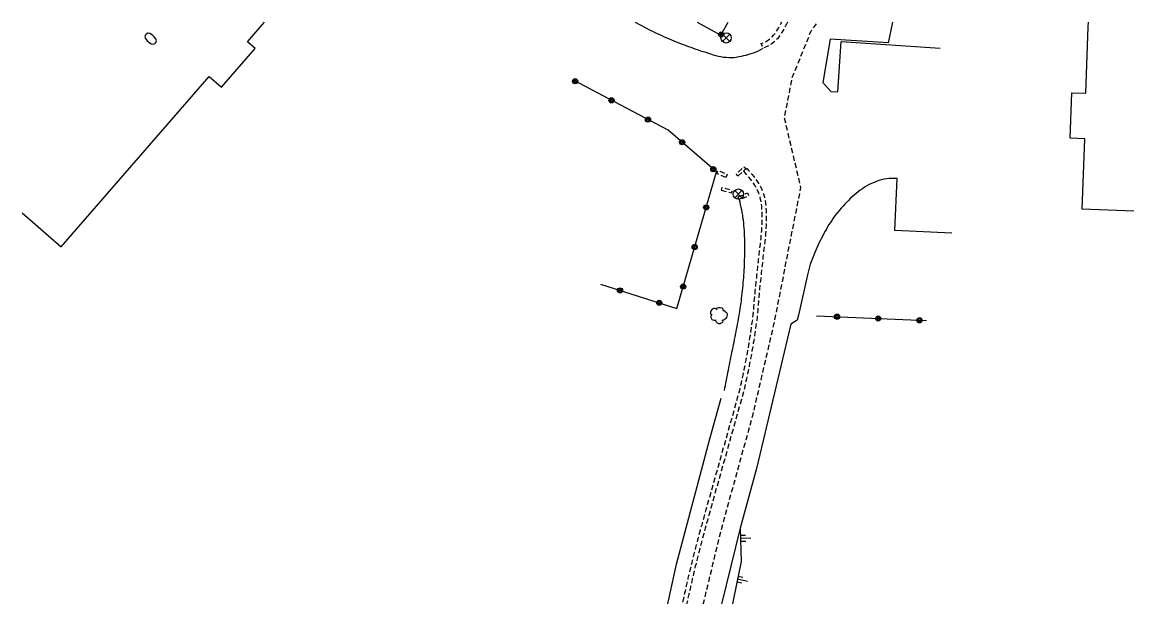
# Model space of a CAD drawing. Header units: millimetres. Extents: x 151000 to 151992, y 152687 to 153000.
# Drawn here: x 151528.8 to 151636.7, y 152944.1 to 153000 of the extents above; entities that cross this region are included whole.
import ezdxf
from ezdxf.enums import TextEntityAlignment as Align

# ---------------------------------------------------------------- set-up
doc = ezdxf.new("R2010")
doc.units = ezdxf.units.MM
doc.linetypes.add('DASHED', pattern=[0.75, 0.5, -0.25])
doc.layers.get('0').update_dxf_attribs({"linetype": 'CONTINUOUS'})
for name, color, linetype in [('W0001', 6, 'DASHED'), ('W0008', 7, 'CONTINUOUS'), ('W0100', 7, 'CONTINUOUS'), ('W0112', 1, 'DASHED'), ('W0211', 2, 'CONTINUOUS'), ('W0300', 7, 'CONTINUOUS'), ('W0322', 7, 'CONTINUOUS'), ('W0469', 7, 'CONTINUOUS'), ('W0991', 7, 'CONTINUOUS')]:
    doc.layers.add(name, color=color, linetype=linetype)
doc.styles.get("Standard").update_dxf_attribs({"font": 'romans.shx', "width": 0.85})

# ---------------------------------------------------------------- blocks, each defined once
blk = doc.blocks.new('T300')
for p, q in [((-0.8, 0.51), (-0.86, 0.34)), ((-0.86, 0.34), (-0.86, 0.17)), ((-0.86, 0.17), (-0.74, 0.06)), ((-0.69, 0.63), (-0.8, 0.51)), ((-0.8, -0.06), (-0.74, 0.06)), ((-0.74, 0.06), (-0.69, 0.11)), ((-0.57, 0.69), (-0.69, 0.63)), ((-0.46, 0.69), (-0.57, 0.69)), ((-0.29, 0.63), (-0.46, 0.69)), ((-0.29, 0.63), (-0.17, 0.74)), ((-0.23, 0.57), (-0.29, 0.63)), ((-0.17, 0.74), (-0.06, 0.8)), ((-0.06, 0.8), (0.06, 0.8)), ((0.06, 0.8), (0.23, 0.74)), ((0.23, 0.74), (0.34, 0.63)), ((0.34, 0.63), (0.4, 0.51)), ((0.46, 0.46), (0.34, 0.46)), ((0.4, 0.51), (0.4, 0.46)), ((0.57, 0.4), (0.46, 0.46)), ((0.57, 0.4), (0.69, 0.29)), ((0.69, 0.29), (0.74, 0.17)), ((0.74, 0.06), (0.69, -0.17)), ((0.74, 0.17), (0.74, 0.06)), ((-0.8, -0.17), (-0.8, -0.06)), ((-0.8, -0.23), (-0.8, -0.17)), ((-0.74, -0.34), (-0.8, -0.23)), ((-0.69, -0.4), (-0.74, -0.34)), ((-0.51, -0.46), (-0.69, -0.4)), ((-0.4, -0.46), (-0.51, -0.46)), ((-0.4, -0.46), (-0.34, -0.46)), ((-0.34, -0.46), (-0.34, -0.4)), ((-0.34, -0.51), (-0.34, -0.46)), ((-0.29, -0.63), (-0.34, -0.51)), ((-0.17, -0.74), (-0.29, -0.63)), ((-0.06, -0.8), (-0.17, -0.74)), ((0.06, -0.8), (-0.06, -0.8)), ((0.17, -0.74), (0.06, -0.8)), ((0.23, -0.69), (0.17, -0.74)), ((0.29, -0.46), (0.23, -0.46)), ((0.29, -0.63), (0.23, -0.69)), ((0.46, -0.4), (0.29, -0.46)), ((0.34, -0.51), (0.29, -0.63)), ((0.34, -0.51), (0.34, -0.46)), ((0.57, -0.34), (0.46, -0.4)), ((0.63, -0.29), (0.57, -0.34)), ((0.69, -0.17), (0.63, -0.29))]:
    blk.add_line(p, q)
blk = doc.blocks.new('t211o')
at = {"color": 0, "linetype": 'Continuous'}
for p, q in [((-0.29, 0.5), (-0.29, 0)), ((0, 1), (0, 0)), ((0.29, 0.5), (0.29, 0))]:
    blk.add_line(p, q, dxfattribs=at)
blk = doc.blocks.new('t322o')
at = {"color": 0, "linetype": 'Continuous'}
for radius in [0.25, 0.15]:
    blk.add_circle((0, 0), radius, dxfattribs=at)
blk = doc.blocks.new('T469')
at = {"color": 0, "linetype": 'Continuous', "flags": 128}
for points in [[(-0.35, 0.35), (0.35, -0.35)], [(-0.35, -0.35), (0.35, 0.35)]]:
    blk.add_lwpolyline(points, dxfattribs=at)
at = {"color": 0, "linetype": 'Continuous'}
blk.add_circle((0, 0), 0.5, dxfattribs=at)

msp = doc.modelspace()

# ---------------------------------------------------------------- linework, layer by layer
at = {"layer": 'W0001', "flags": 128}
msp.add_lwpolyline([(151574.36, 152861.35), (151575.21, 152868.35), (151575.67, 152870.61), (151580.03, 152886.76), (151586.03, 152908.37), (151589.77, 152922.07), (151591.47, 152928.99), (151593.78, 152938.69), (151596.63, 152950.61), (151599.73, 152961.83), (151601.79, 152970.67), (151604.4, 152983.97), (151602.81, 152990.71), (151603.56, 152994.6), (151605.4, 152999.17), (151606.06, 153000)], dxfattribs=at)
at = {"layer": 'W0008', "flags": 128}
for points in [[(151588.31, 153000), (151589.77, 152999.24), (151590, 152999.13), (151590.22, 152999.02), (151590.45, 152998.91), (151590.68, 152998.81), (151590.91, 152998.7), (151591.14, 152998.6), (151591.37, 152998.5), (151591.6, 152998.4), (151591.83, 152998.3), (151592.07, 152998.2), (151592.3, 152998.1), (151592.54, 152998.01), (151592.77, 152997.92), (151593.01, 152997.83), (151593.24, 152997.74), (151593.48, 152997.65), (151593.72, 152997.57), (151593.95, 152997.48), (151594.19, 152997.4), (151594.43, 152997.32), (151594.67, 152997.24), (151594.91, 152997.16), (151595.16, 152997.08), (151595.4, 152997), (151595.64, 152996.92), (151595.88, 152996.85), (151596.13, 152996.78), (151596.38, 152996.72), (151596.62, 152996.67), (151596.88, 152996.62), (151597.13, 152996.6), (151597.39, 152996.58), (151597.64, 152996.58), (151597.89, 152996.59), (151598.13, 152996.62), (151598.38, 152996.66), (151598.62, 152996.7), (151598.86, 152996.76), (151599.1, 152996.82), (151599.34, 152996.89), (151599.57, 152996.96), (151599.81, 152997.03), (151600.05, 152997.12), (151600.29, 152997.23), (151600.52, 152997.34), (151600.74, 152997.48)], [(151613.3, 153000), (151612.88, 152998), (151607.25, 152998.35), (151606.54, 152994.15), (151607.3, 152993.27), (151607.99, 152993.25), (151608.31, 152998.12), (151617.94, 152997.5)], [(151619.06, 152979.54), (151613.52, 152979.78), (151613.74, 152984.83), (151613.48, 152984.85), (151613.23, 152984.85), (151612.97, 152984.84), (151612.72, 152984.81), (151612.47, 152984.77), (151612.23, 152984.72), (151611.98, 152984.65), (151611.74, 152984.56), (151611.5, 152984.46), (151611.27, 152984.35), (151611.04, 152984.24), (151610.81, 152984.11), (151610.59, 152983.98), (151610.38, 152983.84), (151610.17, 152983.69), (151609.97, 152983.54), (151609.77, 152983.38), (151609.57, 152983.22), (151609.38, 152983.05), (151609.2, 152982.88), (151609.02, 152982.71), (151608.84, 152982.52), (151608.66, 152982.34), (151608.49, 152982.15), (151608.31, 152981.96), (151608.15, 152981.77), (151607.99, 152981.57), (151607.83, 152981.38), (151607.68, 152981.18), (151607.54, 152980.98), (151607.39, 152980.77), (151607.26, 152980.57), (151607.13, 152980.36), (151607, 152980.14), (151606.88, 152979.93), (151606.76, 152979.72), (151606.64, 152979.5), (151606.52, 152979.28), (151606.41, 152979.06), (151606.3, 152978.84), (151606.19, 152978.61), (151606.09, 152978.39), (151605.99, 152978.16), (151605.88, 152977.94), (151605.78, 152977.71), (151605.68, 152977.48), (151605.58, 152977.24), (151605.48, 152977), (151605.39, 152976.75), (151605.31, 152976.51), (151605.23, 152976.26), (151605.16, 152976), (151605.1, 152975.75), (151605.04, 152975.49), (151604.16, 152971.56), (151604.03, 152971.09), (151603.42, 152970.71), (151600.08, 152956.7), (151598.51, 152950.91), (151593.03, 152928.64)], [(151596.97, 152964.27), (151597.02, 152964.52), (151597.07, 152964.76), (151597.12, 152965.01), (151597.17, 152965.26), (151597.22, 152965.5), (151597.26, 152965.75), (151597.31, 152966), (151597.36, 152966.25), (151597.41, 152966.49), (151597.46, 152966.74), (151597.51, 152966.99), (151597.56, 152967.23), (151597.61, 152967.48), (151597.66, 152967.73), (151597.71, 152967.98), (151597.76, 152968.22), (151597.81, 152968.47), (151597.86, 152968.72), (151597.91, 152968.96), (151597.96, 152969.21), (151598.01, 152969.46), (151598.06, 152969.71), (151598.11, 152969.95), (151598.16, 152970.2), (151598.21, 152970.45), (151598.26, 152970.7), (151598.3, 152970.95), (151598.35, 152971.2), (151598.39, 152971.45), (151598.43, 152971.7), (151598.47, 152971.95), (151598.51, 152972.2), (151598.55, 152972.45), (151598.59, 152972.7), (151598.62, 152972.95), (151598.65, 152973.2), (151598.68, 152973.45), (151598.71, 152973.7), (151598.74, 152973.95), (151598.77, 152974.2), (151598.79, 152974.45), (151598.81, 152974.7), (151598.83, 152974.96), (151598.85, 152975.21), (151598.87, 152975.46), (151598.89, 152975.71), (151598.9, 152975.96), (151598.91, 152976.21), (151598.93, 152976.47), (151598.93, 152976.72), (151598.94, 152976.97), (151598.95, 152977.23), (151598.95, 152977.48), (151598.96, 152977.73), (151598.96, 152977.98), (151598.96, 152978.24), (151598.95, 152978.49), (151598.95, 152978.74), (151598.95, 152979), (151598.94, 152979.25), (151598.93, 152979.51), (151598.91, 152979.76), (151598.9, 152980.02), (151598.87, 152980.27), (151598.85, 152980.52), (151598.82, 152980.78), (151598.78, 152981.03), (151598.75, 152981.28), (151598.7, 152981.53), (151598.66, 152981.78), (151598.6, 152982.03), (151598.55, 152982.28), (151598.49, 152982.53), (151598.43, 152982.78)], [(151571.69, 152870.45), (151575.44, 152883.91), (151581.41, 152905.64), (151587.59, 152926.34), (151589.78, 152935.14), (151591.32, 152942.82), (151592.32, 152947.42), (151595.55, 152959.57), (151596.65, 152963.51)]]:
    msp.add_lwpolyline(points, dxfattribs=at)
at = {"layer": 'W0100', "flags": 128}
for points in [[(151528.8, 152981.5), (151532.57, 152978.21), (151546.96, 152994.74), (151548.16, 152993.71), (151551.41, 152997.44), (151550.66, 152998.09), (151552.33, 153000)], [(151636.72, 152981.67), (151631.72, 152981.85), (151631.98, 152988.7), (151630.54, 152988.75), (151630.7, 152993.16), (151632.06, 152993.11), (151632.3, 152999.55), (151632.31, 153000)]]:
    msp.add_lwpolyline(points, dxfattribs=at)
at = {"layer": 'W0112', "flags": 128}
msp.add_lwpolyline([(151603.1, 153000), (151603, 152999.81), (151602.87, 152999.59), (151602.76, 152999.38), (151602.64, 152999.18), (151602.53, 152998.97), (151602.4, 152998.78), (151602.27, 152998.59), (151602.12, 152998.4), (151601.96, 152998.23), (151601.78, 152998.07), (151601.59, 152997.92), (151601.39, 152997.79), (151601.18, 152997.67), (151600.96, 152997.57), (151600.73, 152997.48), (151600.55, 152997.94), (151600.76, 152998.02), (151600.95, 152998.11), (151601.13, 152998.21), (151601.3, 152998.32), (151601.46, 152998.45), (151601.62, 152998.59), (151601.75, 152998.73), (151601.87, 152998.88), (151601.99, 152999.05), (151602.1, 152999.23), (151602.22, 152999.42), (151602.33, 152999.62), (151602.44, 152999.83, -0.000139), (151602.44, 152999.83), (151602.54, 153000)], format="xyb", dxfattribs=at)
msp.add_lwpolyline([(151573.77, 152871.25), (151577.23, 152883.69), (151582.99, 152904.77), (151585.98, 152915.23), (151586.05, 152915.48), (151586.12, 152915.72), (151586.19, 152915.96), (151586.26, 152916.2), (151586.33, 152916.45), (151586.4, 152916.69), (151586.47, 152916.93), (151586.54, 152917.18), (151586.61, 152917.42), (151586.68, 152917.66), (151586.75, 152917.9), (151586.82, 152918.15), (151586.88, 152918.39), (151586.95, 152918.63), (151587.02, 152918.88), (151587.09, 152919.12), (151587.15, 152919.36), (151587.22, 152919.61), (151587.29, 152919.85), (151587.35, 152920.09), (151587.42, 152920.34), (151587.49, 152920.58), (151587.55, 152920.82), (151587.62, 152921.07), (151587.69, 152921.31), (151587.75, 152921.55), (151587.82, 152921.8), (151587.88, 152922.04), (151587.95, 152922.29), (151588.01, 152922.53), (151588.08, 152922.77), (151588.14, 152923.02), (151588.21, 152923.26), (151588.27, 152923.51), (151588.34, 152923.75), (151588.4, 152923.99), (151588.46, 152924.24), (151588.53, 152924.48), (151588.59, 152924.73), (151588.65, 152924.97), (151588.72, 152925.22), (151588.78, 152925.46), (151588.84, 152925.7), (151588.9, 152925.95), (151588.97, 152926.19), (151589.03, 152926.44), (151589.09, 152926.68), (151589.15, 152926.93), (151589.21, 152927.17), (151589.27, 152927.42), (151589.33, 152927.66), (151589.39, 152927.9), (151589.45, 152928.15), (151589.51, 152928.39), (151589.57, 152928.64), (151589.63, 152928.88), (151589.69, 152929.13), (151589.75, 152929.37), (151589.81, 152929.62), (151589.87, 152929.86), (151589.93, 152930.11), (151589.98, 152930.35), (151590.04, 152930.6), (151590.1, 152930.85), (151590.16, 152931.09), (151590.21, 152931.34), (151590.27, 152931.58), (151590.33, 152931.83), (151590.39, 152932.07), (151590.44, 152932.32), (151590.5, 152932.56), (151590.56, 152932.81), (151590.61, 152933.06), (151590.67, 152933.3), (151590.73, 152933.55), (151590.78, 152933.79), (151590.84, 152934.04), (151590.9, 152934.28), (151590.95, 152934.53), (151591, 152934.77), (151591.06, 152935.01), (151591.11, 152935.25), (151591.16, 152935.5), (151591.21, 152935.74), (151591.27, 152935.98), (151591.32, 152936.23), (151591.37, 152936.47), (151591.42, 152936.71, -0.000047), (151591.42, 152936.71), (151591.47, 152936.96, -0.000132), (151591.47, 152936.96), (151591.53, 152937.2, -0.000217), (151591.53, 152937.2), (151591.58, 152937.44), (151591.63, 152937.69), (151591.68, 152937.93, -0.000219), (151591.68, 152937.93), (151591.74, 152938.18), (151591.79, 152938.42), (151591.84, 152938.67, -0.000013), (151591.84, 152938.67), (151591.9, 152938.91, -0.00002), (151591.9, 152938.91), (151591.95, 152939.16, -0.000027), (151591.95, 152939.16), (151592, 152939.41, -0.000035), (151592, 152939.41), (151592.06, 152939.65, -0.000042), (151592.06, 152939.65), (151592.11, 152939.9, -0.000049), (151592.11, 152939.9), (151592.16, 152940.14, -0.000057), (151592.16, 152940.14), (151592.22, 152940.39, -0.000064), (151592.22, 152940.39), (151592.27, 152940.63, -0.000071), (151592.27, 152940.63), (151592.32, 152940.88, -0.000079), (151592.32, 152940.88), (151592.38, 152941.13, -0.000086), (151592.38, 152941.13), (151592.43, 152941.37, -0.000094), (151592.43, 152941.37), (151592.49, 152941.62, -0.000101), (151592.49, 152941.62), (151592.54, 152941.86, -0.000108), (151592.54, 152941.86), (151592.6, 152942.11, -0.000116), (151592.6, 152942.11), (151592.65, 152942.35, -0.000123), (151592.65, 152942.36), (151592.7, 152942.6), (151592.76, 152942.85), (151592.81, 152943.09), (151592.87, 152943.34), (151592.92, 152943.59), (151592.98, 152943.84, -0.000015), (151592.98, 152943.84), (151593.03, 152944.08, -0.000088), (151593.03, 152944.08), (151593.08, 152944.33, -0.000162), (151593.08, 152944.33), (151593.14, 152944.58, -0.000235), (151593.14, 152944.58), (151593.19, 152944.82), (151593.25, 152945.07), (151593.3, 152945.32), (151593.36, 152945.57), (151593.42, 152945.82), (151593.47, 152946.06), (151593.53, 152946.31), (151593.59, 152946.56), (151593.65, 152946.81), (151593.71, 152947.05), (151593.77, 152947.3), (151593.83, 152947.55), (151593.89, 152947.79), (151593.95, 152948.04), (151594.02, 152948.29), (151594.08, 152948.54), (151594.14, 152948.78), (151594.21, 152949.03), (151594.27, 152949.28), (151594.34, 152949.52), (151594.4, 152949.77), (151594.47, 152950.01), (151594.53, 152950.26), (151594.6, 152950.51), (151594.66, 152950.75), (151594.73, 152951), (151594.8, 152951.24), (151594.87, 152951.49), (151594.93, 152951.74), (151595, 152951.98), (151595.07, 152952.23), (151595.14, 152952.47), (151595.21, 152952.72), (151595.28, 152952.96), (151598.47, 152964.29), (151598.52, 152964.53), (151598.58, 152964.77), (151598.63, 152965.01), (151598.68, 152965.25), (151598.74, 152965.5), (151598.79, 152965.74), (151598.84, 152965.98), (151598.89, 152966.22), (151598.94, 152966.47), (151598.99, 152966.71), (151599.03, 152966.95), (151599.08, 152967.2), (151599.13, 152967.44), (151599.17, 152967.68), (151599.22, 152967.93), (151599.26, 152968.17), (151599.3, 152968.41), (151599.34, 152968.66), (151599.38, 152968.9), (151599.42, 152969.15), (151599.46, 152969.39), (151599.5, 152969.64), (151599.54, 152969.88), (151599.58, 152970.13), (151599.61, 152970.37), (151599.65, 152970.62), (151599.68, 152970.86), (151599.72, 152971.12), (151599.75, 152971.37), (151599.77, 152971.62), (151599.79, 152971.88), (151599.82, 152972.13), (151599.84, 152972.39), (151599.86, 152972.65, -0.000047), (151599.86, 152972.65), (151599.88, 152972.91), (151599.9, 152973.17), (151599.92, 152973.43), (151599.95, 152973.69), (151599.97, 152973.94), (151600, 152974.2), (151600.03, 152974.45), (151600.05, 152974.7), (151600.08, 152974.96, -0.000175), (151600.08, 152974.96), (151600.11, 152975.21, -0.000098), (151600.11, 152975.21), (151600.13, 152975.46, -0.000021), (151600.13, 152975.46), (151600.16, 152975.72), (151600.19, 152975.97), (151600.21, 152976.22), (151600.24, 152976.47), (151600.27, 152976.73), (151600.29, 152976.98), (151600.32, 152977.23), (151600.35, 152977.49), (151600.38, 152977.75), (151600.41, 152978), (151600.44, 152978.26, -0.000033), (151600.44, 152978.26), (151600.47, 152978.51), (151600.5, 152978.77), (151600.53, 152979.02), (151600.55, 152979.27), (151600.58, 152979.52), (151600.6, 152979.77), (151600.62, 152980.02), (151600.63, 152980.27), (151600.64, 152980.52), (151600.64, 152980.76), (151600.64, 152981), (151600.64, 152981.23), (151600.64, 152981.47), (151600.63, 152981.7), (151600.62, 152981.93), (151600.6, 152982.15), (151600.57, 152982.38), (151600.53, 152982.6), (151600.49, 152982.81), (151600.44, 152983.02), (151600.38, 152983.22), (151600.31, 152983.43), (151600.23, 152983.62), (151600.15, 152983.82), (151600.04, 152984.01), (151599.93, 152984.2), (151599.8, 152984.39), (151599.66, 152984.58), (151599.51, 152984.78), (151599.35, 152984.98), (151599.19, 152985.17), (151599.03, 152985.35), (151598.85, 152985.54), (151599.14, 152985.81), (151599.32, 152985.62), (151599.49, 152985.43), (151599.66, 152985.23), (151599.82, 152985.03), (151599.98, 152984.82), (151600.12, 152984.62), (151600.26, 152984.42), (151600.39, 152984.21), (151600.5, 152983.99), (151600.6, 152983.78), (151600.68, 152983.56), (151600.76, 152983.34), (151600.82, 152983.12), (151600.88, 152982.9), (151600.92, 152982.67), (151600.96, 152982.43), (151600.99, 152982.2), (151601.01, 152981.96), (151601.03, 152981.72), (151601.04, 152981.48), (151601.04, 152981.24), (151601.04, 152981), (151601.04, 152980.75), (151601.03, 152980.51), (151601.02, 152980.26), (151601.01, 152980), (151600.99, 152979.74), (151600.97, 152979.49), (151600.95, 152979.23), (151600.92, 152978.98), (151600.89, 152978.72), (151600.86, 152978.47), (151600.83, 152978.21), (151600.8, 152977.96), (151600.77, 152977.7), (151600.74, 152977.45), (151600.71, 152977.19), (151600.69, 152976.94), (151600.66, 152976.69), (151600.64, 152976.43), (151600.61, 152976.18), (151600.58, 152975.93), (151600.55, 152975.67), (151600.53, 152975.42), (151600.5, 152975.17), (151600.47, 152974.92), (151600.45, 152974.66), (151600.42, 152974.41), (151600.39, 152974.16), (151600.37, 152973.9), (151600.34, 152973.65), (151600.32, 152973.39), (151600.3, 152973.13), (151600.27, 152972.88), (151600.25, 152972.62), (151600.23, 152972.36), (151600.21, 152972.1), (151600.19, 152971.84), (151600.17, 152971.58), (151600.14, 152971.32), (151600.11, 152971.07), (151600.08, 152970.81), (151600.04, 152970.56), (151600.01, 152970.32), (151599.97, 152970.07), (151599.93, 152969.82), (151599.89, 152969.58), (151599.86, 152969.33), (151599.82, 152969.08), (151599.78, 152968.84), (151599.73, 152968.59), (151599.69, 152968.35), (151599.65, 152968.1), (151599.61, 152967.86), (151599.56, 152967.61), (151599.52, 152967.37), (151599.47, 152967.12), (151599.42, 152966.88), (151599.38, 152966.63), (151599.33, 152966.39), (151599.28, 152966.14), (151599.23, 152965.9), (151599.18, 152965.66), (151599.13, 152965.41), (151599.07, 152965.17), (151599.02, 152964.93), (151598.97, 152964.68), (151598.91, 152964.44), (151598.85, 152964.2), (151595.66, 152952.85), (151595.59, 152952.61), (151595.52, 152952.36), (151595.45, 152952.12), (151595.38, 152951.87), (151595.32, 152951.63), (151595.25, 152951.38), (151595.18, 152951.14), (151595.11, 152950.89), (151595.05, 152950.65), (151594.98, 152950.4), (151594.91, 152950.16), (151594.85, 152949.91), (151594.78, 152949.67), (151594.72, 152949.42), (151594.66, 152949.18), (151594.59, 152948.93), (151594.53, 152948.68), (151594.46, 152948.44), (151594.4, 152948.19), (151594.34, 152947.94), (151594.28, 152947.7), (151594.22, 152947.45), (151594.15, 152947.2), (151594.09, 152946.96), (151594.03, 152946.71), (151593.97, 152946.47), (151593.92, 152946.22), (151593.86, 152945.97), (151593.8, 152945.73), (151593.75, 152945.48), (151593.69, 152945.23), (151593.64, 152944.99), (151593.58, 152944.74), (151593.53, 152944.49), (151593.47, 152944.24), (151593.42, 152944), (151593.36, 152943.75), (151593.31, 152943.5), (151593.26, 152943.26), (151593.2, 152943.01), (151593.15, 152942.76), (151593.09, 152942.51), (151593.04, 152942.27), (151592.98, 152942.02), (151592.93, 152941.78), (151592.87, 152941.53), (151592.82, 152941.29), (151592.77, 152941.04), (151592.71, 152940.8), (151592.66, 152940.55), (151592.61, 152940.3), (151592.55, 152940.06), (151592.5, 152939.81), (151592.44, 152939.57), (151592.39, 152939.32), (151592.34, 152939.08), (151592.28, 152938.83), (151592.23, 152938.58), (151592.18, 152938.34), (151592.12, 152938.09), (151592.07, 152937.85), (151592.02, 152937.6), (151591.97, 152937.36), (151591.91, 152937.12), (151591.86, 152936.87), (151591.81, 152936.63), (151591.76, 152936.39), (151591.71, 152936.14), (151591.65, 152935.9), (151591.6, 152935.66), (151591.55, 152935.41), (151591.5, 152935.17), (151591.44, 152934.93), (151591.39, 152934.68), (151591.34, 152934.44), (151591.28, 152934.2), (151591.23, 152933.95), (151591.17, 152933.7), (151591.11, 152933.46), (151591.06, 152933.21), (151591, 152932.97), (151590.94, 152932.72), (151590.89, 152932.47), (151590.83, 152932.23), (151590.77, 152931.98), (151590.72, 152931.74), (151590.66, 152931.49), (151590.6, 152931.25), (151590.54, 152931), (151590.49, 152930.75), (151590.43, 152930.51), (151590.37, 152930.26), (151590.31, 152930.02), (151590.25, 152929.77), (151590.19, 152929.53), (151590.13, 152929.28), (151590.08, 152929.04), (151590.02, 152928.79), (151589.96, 152928.55), (151589.9, 152928.3), (151589.84, 152928.06), (151589.78, 152927.81), (151589.72, 152927.57), (151589.66, 152927.32), (151589.6, 152927.08), (151589.53, 152926.83), (151589.47, 152926.59), (151589.41, 152926.34), (151589.35, 152926.1), (151589.29, 152925.85), (151589.23, 152925.61), (151589.16, 152925.36), (151589.1, 152925.12), (151589.04, 152924.87), (151588.97, 152924.63), (151588.91, 152924.38), (151588.85, 152924.14), (151588.78, 152923.89), (151588.72, 152923.65), (151588.66, 152923.41), (151588.59, 152923.16), (151588.53, 152922.92), (151588.46, 152922.67), (151588.4, 152922.43), (151588.33, 152922.18), (151588.27, 152921.94), (151588.2, 152921.7), (151588.14, 152921.45), (151588.07, 152921.21), (151588, 152920.96), (151587.94, 152920.72), (151587.87, 152920.48), (151587.8, 152920.23), (151587.74, 152919.99), (151587.67, 152919.74), (151587.6, 152919.5), (151587.54, 152919.26), (151587.47, 152919.01), (151587.4, 152918.77), (151587.33, 152918.53), (151587.27, 152918.28), (151587.2, 152918.04), (151587.13, 152917.8), (151587.06, 152917.55), (151586.99, 152917.31), (151586.92, 152917.07), (151586.85, 152916.82), (151586.78, 152916.58), (151586.71, 152916.34), (151586.65, 152916.09), (151586.58, 152915.85), (151586.51, 152915.61), (151586.44, 152915.37), (151586.36, 152915.12), (151583.38, 152904.66), (151577.61, 152883.59), (151574.15, 152871.14)], format="xyb", close=True, dxfattribs=at)
for points in [[(151597.11, 152984.92), (151596.23, 152985.32), (151596.36, 152985.63), (151597.25, 152985.23)], [(151598.31, 152985.08), (151599.04, 152985.77), (151598.86, 152985.96), (151598.13, 152985.27)], [(151596.67, 152983.7), (151597.66, 152983.43), (151597.73, 152983.67), (151596.73, 152983.95)], [(151598.31, 152983.07), (151599.21, 152983.43), (151599.33, 152983.14), (151598.42, 152982.78)]]:
    msp.add_lwpolyline(points, close=True, dxfattribs=at)
at = {"layer": 'W0211', "flags": 128}
msp.add_lwpolyline([(151598.52, 152950.9), (151598.59, 152947.67), (151594.64, 152928.45), (151593.33, 152917.54)], dxfattribs=at)
at = {"layer": 'W0322', "flags": 128}
for points in [[(151594.33, 153000), (151596.64, 152998.76), (151597.34, 153000)], [(151584.93, 152974.58), (151592.36, 152972.23), (151596.21, 152985.47), (151591.5, 152989.52), (151582.31, 152994.38)], [(151605.92, 152971.52), (151616.59, 152971.04)]]:
    msp.add_lwpolyline(points, dxfattribs=at)

# ---------------------------------------------------------------- block references
at = {"layer": 'W0211'}
for p, rotation in [((151598.54, 152949.9), 271.1599603401904), ((151598.23, 152945.94), 258.3866141646173)]:
    msp.add_blockref('t211o', p, dxfattribs=dict(at, rotation=rotation))
at = {"layer": 'W0300'}
msp.add_blockref('T300', (151596.49, 152971.53), dxfattribs=at)
at = {"layer": 'W0322'}
for p, rotation in [((151596.67, 152998.81), 60.3289073070139), ((151582.48, 152994.28), 152.1733733412348), ((151586.02, 152992.42), 152.1733733412348), ((151589.56, 152990.55), 152.1733733412348), ((151592.87, 152988.35), 139.3090482982812), ((151595.9, 152985.74), 139.3090482982812), ((151595.21, 152982.03), 73.78608164225953), ((151594.09, 152978.19), 73.78608164225953), ((151592.97, 152974.35), 73.78608164225953), ((151586.84, 152973.97), 342.4459742176819), ((151590.65, 152972.77), 342.4459742176819), ((151607.91, 152971.43), 357.4373637890511), ((151611.91, 152971.25), 357.4373637890511), ((151615.91, 152971.07), 357.4373637890511)]:
    msp.add_blockref('t322o', p, dxfattribs=dict(at, rotation=rotation))
at = {"layer": 'W0469'}
for p in [(151597.14, 152998.48), (151598.33, 152983.32)]:
    msp.add_blockref('T469', p, dxfattribs=at)

# ---------------------------------------------------------------- texts
at = {"layer": 'W0991'}
msp.add_text('0', height=1.25, rotation=48.1376, dxfattribs=at).set_placement((151541.26, 152998.4), align=Align.MIDDLE)

doc.saveas('drawing.dxf')
